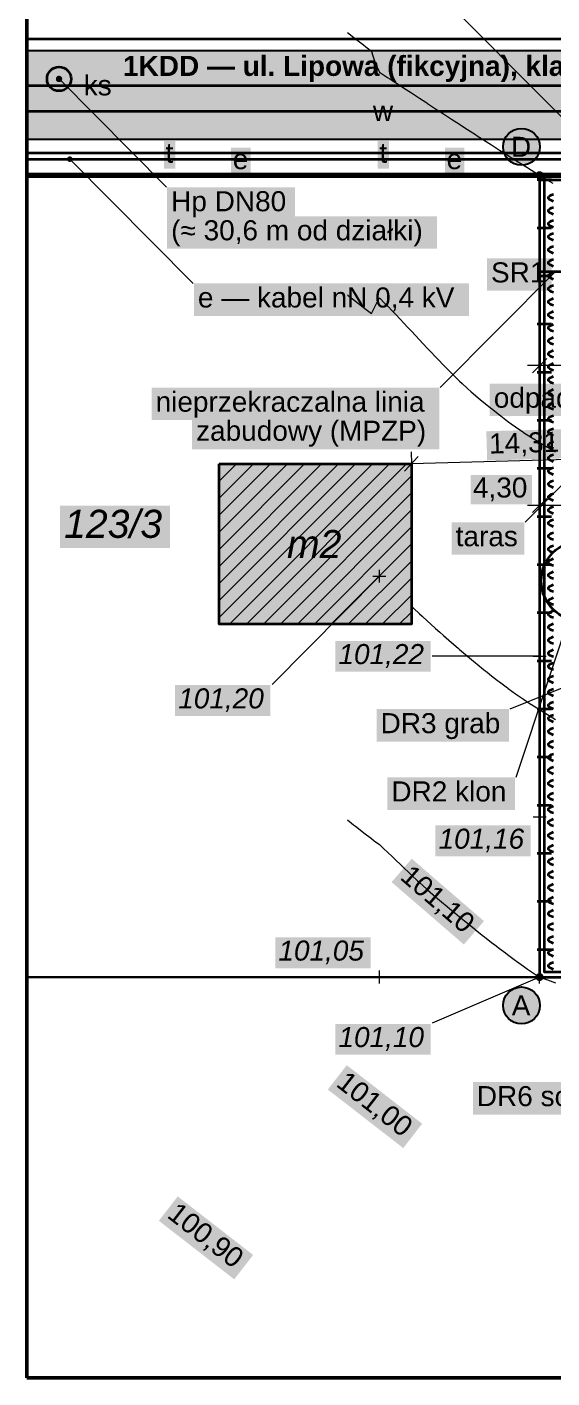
# Model space of a CAD drawing. Header units: metres. Extents: x -32 to 145, y -25 to 102.
# Drawn here: x -32 to 0.8, y -25 to 59.2 of the extents above; entities that cross this region are included whole.
import ezdxf

# ---------------------------------------------------------------- set-up
doc = ezdxf.new("R2010")
doc.units = ezdxf.units.M
for name, color, linetype, lineweight in [('A-MASKA', 7, 'Continuous', 18), ('Z-DZIALKA', 1, 'Continuous', 35), ('Z-MAPA-RAMKA', 7, 'Continuous', 35), ('Z-OGRODZENIE', 7, 'Continuous', 35), ('Z-OPISY', 2, 'Continuous', 25), ('Z-SIECI-IST', 5, 'Continuous', 25), ('Z-TLO', 7, 'Continuous', 18), ('Z-WYMIARY', 1, 'Continuous', 18)]:
    doc.layers.add(name, color=color, linetype=linetype, lineweight=lineweight)
for name, color, linetype, lineweight, true_color in [('Z-DROGA', 8, 'Continuous', 35, 0x404040), ('Z-LZ', 1, 'Continuous', 35, 0xc00000), ('Z-MAPA', 8, 'Continuous', 18, 0x5a5a5a), ('Z-MAPA-OPISY', 8, 'Continuous', 25, 0x5a5a5a), ('Z-RZEDNE', 32, 'Continuous', 18, 0x6b4423), ('Z-ZIELEN', 3, 'Continuous', 25, 0x1e7a1e)]:
    doc.layers.add(name, color=color, linetype=linetype, lineweight=lineweight, true_color=true_color)
doc.styles.add('PL_ARIAL', font='arial.ttf')
doc.styles.add('PL_ARIAL_B', font='arialbd.ttf')
doc.styles.add('PL_ARIAL_I', font='ariali.ttf')

msp = doc.modelspace()

# ---------------------------------------------------------------- hatches: boundary and pattern name
at = {"layer": 'A-MASKA', "true_color": 0xffffff}
for points in [[(-28.558, 54.6), (-26.542, 54.6), (-26.542, 56.325), (-28.558, 56.325)], [(-10.506, 53), (-8.994, 53), (-8.994, 54.725), (-10.506, 54.725)], [(-23.452, 50.4), (-22.748, 50.4), (-22.748, 52.125), (-23.452, 52.125)], [(-19.255, 50), (-18.045, 50), (-18.045, 51.725), (-19.255, 51.725)], [(-10.102, 50.4), (-9.398, 50.4), (-9.398, 52.125), (-10.102, 52.125)], [(-5.905, 50), (-4.695, 50), (-4.695, 51.725), (-5.905, 51.725)], [(-23.25, 47.225), (-15.278, 47.225), (-15.278, 49.25), (-23.25, 49.25)], [(-23.25, 45.413), (-6.405, 45.413), (-6.405, 47.438), (-23.25, 47.438)], [(-3.285, 42.788), (0.75, 42.788), (0.75, 44.812), (-3.285, 44.812)], [(-21.58, 41.225), (-4.417, 41.225), (-4.417, 43.25), (-21.58, 43.25)], [(-24.221, 34.725), (-6.25, 34.725), (-6.25, 36.75), (-24.221, 36.75)], [(-3.11, 34.975), (3.35, 34.975), (3.35, 37), (-3.11, 37)], [(-21.693, 32.913), (-6.25, 32.913), (-6.25, 34.938), (-21.693, 34.938)], [(-3.274, 32.207), (1.57, 32.343), (1.519, 34.167), (-3.325, 34.032)], [(-4.311, 29.475), (-0.475, 29.475), (-0.475, 31.3), (-4.311, 31.3)], [(-29.932, 26.75), (-23.068, 26.75), (-23.068, 29.385), (-29.932, 29.385)], [(-16.067, 25.44), (-11.933, 25.44), (-11.933, 28.175), (-16.067, 28.175)], [(-5.489, 26.338), (-0.95, 26.338), (-0.95, 28.363), (-5.489, 28.363)], [(-12.757, 19.037), (-6.8, 19.037), (-6.8, 20.962), (-12.757, 20.962)], [(-22.757, 16.275), (-16.8, 16.275), (-16.8, 18.2), (-22.757, 18.2)], [(-10.176, 14.681), (-1.9, 14.681), (-1.9, 16.706), (-10.176, 16.706)], [(-9.504, 10.425), (-1.532, 10.425), (-1.532, 12.45), (-9.504, 12.45)], [(-6.507, 7.525), (-0.55, 7.525), (-0.55, 9.45), (-6.507, 9.45)], [(-9.238, 5.919), (-4.728, 2.028), (-3.471, 3.486), (-7.981, 7.377)], [(-16.507, 0.55), (-10.55, 0.55), (-10.55, 2.475), (-16.507, 2.475)], [(-12.757, -4.844), (-6.8, -4.844), (-6.8, -2.919), (-12.757, -2.919)], [(-13.218, -7.016), (-8.511, -10.666), (-7.331, -9.145), (-12.038, -5.495)], [(-4.167, -8.575), (10.367, -8.575), (10.367, -6.55), (-4.167, -6.55)], [(-23.768, -15.199), (-19.062, -18.85), (-17.882, -17.329), (-22.589, -13.678)]]:
    msp.add_hatch(color=7, dxfattribs=at).paths.add_polyline_path(points)
at = {"layer": 'Z-DROGA', "true_color": 0xe6e6e6}
msp.add_hatch(color=7, dxfattribs=at).paths.add_polyline_path([(-32, 52.25), (-32, 57.75), (57, 57.75), (57, 52.25)])
at = {"layer": 'Z-DZIALKA', "true_color": 0xffffff}
for points in [[(0.018, 51.769), (-0.021, 52.066), (-0.136, 52.344), (-0.319, 52.582), (-0.557, 52.765), (-0.834, 52.88), (-1.132, 52.919), (-1.43, 52.88), (-1.707, 52.765), (-1.945, 52.582), (-2.128, 52.344), (-2.243, 52.066), (-2.282, 51.769), (-2.243, 51.471), (-2.128, 51.194), (-1.945, 50.956), (-1.707, 50.773), (-1.43, 50.658), (-1.132, 50.619), (-0.834, 50.658), (-0.557, 50.773), (-0.319, 50.956), (-0.136, 51.194), (-0.021, 51.471)], [(0.018, -1.769), (-0.021, -1.471), (-0.136, -1.194), (-0.319, -0.956), (-0.557, -0.773), (-0.834, -0.658), (-1.132, -0.619), (-1.43, -0.658), (-1.707, -0.773), (-1.945, -0.956), (-2.128, -1.194), (-2.243, -1.471), (-2.282, -1.769), (-2.243, -2.066), (-2.128, -2.344), (-1.945, -2.582), (-1.707, -2.765), (-1.43, -2.88), (-1.132, -2.919), (-0.834, -2.88), (-0.557, -2.765), (-0.319, -2.582), (-0.136, -2.344), (-0.021, -2.066)]]:
    msp.add_hatch(color=7, dxfattribs=at).paths.add_polyline_path(points)
at = {"layer": 'Z-DZIALKA', "true_color": 0x000000}
for points in [[(0.25, 50), (0.241, 50.065), (0.217, 50.125), (0.177, 50.177), (0.125, 50.217), (0.065, 50.241), (0, 50.25), (-0.065, 50.241), (-0.125, 50.217), (-0.177, 50.177), (-0.217, 50.125), (-0.241, 50.065), (-0.25, 50), (-0.241, 49.935), (-0.217, 49.875), (-0.177, 49.823), (-0.125, 49.783), (-0.065, 49.759), (0, 49.75), (0.065, 49.759), (0.125, 49.783), (0.177, 49.823), (0.217, 49.875), (0.241, 49.935)], [(0.25, 0), (0.241, 0.065), (0.217, 0.125), (0.177, 0.177), (0.125, 0.217), (0.065, 0.241), (0, 0.25), (-0.065, 0.241), (-0.125, 0.217), (-0.177, 0.177), (-0.217, 0.125), (-0.241, 0.065), (-0.25, 0), (-0.241, -0.065), (-0.217, -0.125), (-0.177, -0.177), (-0.125, -0.217), (-0.065, -0.241), (0, -0.25), (0.065, -0.241), (0.125, -0.217), (0.177, -0.177), (0.217, -0.125), (0.241, -0.065)]]:
    msp.add_hatch(color=7, dxfattribs=at).paths.add_polyline_path(points)
at = {"layer": 'Z-SIECI-IST', "true_color": 0x0050c8}
msp.add_hatch(color=7, dxfattribs=at).paths.add_polyline_path([(-29.8, 56), (-29.807, 56.052), (-29.827, 56.1), (-29.859, 56.141), (-29.9, 56.173), (-29.948, 56.193), (-30, 56.2), (-30.052, 56.193), (-30.1, 56.173), (-30.141, 56.141), (-30.173, 56.1), (-30.193, 56.052), (-30.2, 56), (-30.193, 55.948), (-30.173, 55.9), (-30.141, 55.859), (-30.1, 55.827), (-30.052, 55.807), (-30, 55.8), (-29.948, 55.807), (-29.9, 55.827), (-29.859, 55.859), (-29.827, 55.9), (-29.807, 55.948)])
at = {"layer": 'Z-SIECI-IST', "true_color": 0xd00000}
msp.add_hatch(color=7, dxfattribs=at).paths.add_polyline_path([(-29.155, 51), (-29.161, 51.045), (-29.178, 51.087), (-29.206, 51.124), (-29.242, 51.152), (-29.285, 51.169), (-29.33, 51.175), (-29.375, 51.169), (-29.417, 51.152), (-29.454, 51.124), (-29.482, 51.087), (-29.499, 51.045), (-29.505, 51), (-29.499, 50.955), (-29.482, 50.913), (-29.454, 50.876), (-29.417, 50.848), (-29.375, 50.831), (-29.33, 50.825), (-29.285, 50.831), (-29.242, 50.848), (-29.206, 50.876), (-29.178, 50.913), (-29.161, 50.955)])
at = {"layer": 'Z-TLO', "true_color": 0xffffff}
msp.add_hatch(color=7, dxfattribs=at).paths.add_polyline_path([(-20, 32), (-8, 32), (-8, 22), (-20, 22)])

# ---------------------------------------------------------------- linework, layer by layer
at = {"layer": 'Z-DROGA', "linetype": 'Continuous', "lineweight": 70, "ltscale": 0.5, "true_color": 0x303030, "flags": 128}
msp.add_lwpolyline([(-32, 50), (57, 50)], dxfattribs=at)
at = {"layer": 'Z-DZIALKA', "linetype": 'Continuous', "lineweight": 35, "ltscale": 0.5, "true_color": 0x000000, "flags": 128}
msp.add_lwpolyline([(0, 0), (32, 0), (32, 50), (0, 50)], close=True, dxfattribs=at)
at = {"layer": 'Z-DZIALKA', "lineweight": 25, "ltscale": 0.5}
for centre in [(-1.132, 51.769), (-1.132, -1.769)]:
    msp.add_circle(centre, 1.15, dxfattribs=at)
at = {"layer": 'Z-LZ', "lineweight": 18, "ltscale": 0.5, "true_color": 0xc00000}
msp.add_lwpolyline([(1, 44), (-6.2, 36.75)], dxfattribs=at)
at = {"layer": 'Z-LZ', "linetype": 'Continuous', "lineweight": 35, "ltscale": 0.5, "true_color": 0xc00000, "flags": 128}
msp.add_lwpolyline([(0, 44), (32, 44)], dxfattribs=at)
at = {"layer": 'Z-MAPA', "linetype": 'Continuous', "lineweight": 25, "ltscale": 0.5, "flags": 128}
for points in [[(57, 57.75), (-32, 57.75)], [(-32, 52.25), (57, 52.25)], [(-32, 0), (0, 0), (0, 50), (-32, 50)], [(-32, 50), (-32, 0)], [(57, 0), (-32, 0)], [(-32, 0), (-32, -25)]]:
    msp.add_lwpolyline(points, dxfattribs=at)
at = {"layer": 'Z-MAPA', "lineweight": 13, "ltscale": 0.5, "true_color": 0x8a8a8a}
for points in [[(-20, 22.426), (-10.426, 32)], [(-20, 23.487), (-11.487, 32)], [(-20, 24.548), (-12.548, 32)], [(-20, 25.608), (-13.608, 32)], [(-20, 26.669), (-14.669, 32)], [(-20, 27.73), (-15.73, 32)], [(-20, 28.79), (-16.79, 32)], [(-20, 29.851), (-17.851, 32)], [(-20, 30.912), (-18.912, 32)], [(-20, 31.972), (-19.972, 32)], [(-19.366, 22), (-9.366, 32)], [(-18.305, 22), (-8.305, 32)], [(-17.244, 22), (-8, 31.244)], [(-16.184, 22), (-8, 30.184)], [(-15.123, 22), (-8, 29.123)], [(-14.062, 22), (-8, 28.062)], [(-13.002, 22), (-8, 27.002)], [(-11.941, 22), (-8, 25.941)], [(-10.88, 22), (-8, 24.88)], [(-9.82, 22), (-8, 23.82)], [(-8.759, 22), (-8, 22.759)]]:
    msp.add_lwpolyline(points, dxfattribs=at)
at = {"layer": 'Z-MAPA', "linetype": 'Continuous', "lineweight": 35, "ltscale": 0.5, "true_color": 0x3a3a3a, "flags": 128}
msp.add_lwpolyline([(-20, 32), (-8, 32), (-8, 22), (-20, 22)], close=True, dxfattribs=at)
at = {"layer": 'Z-MAPA-RAMKA', "linetype": 'Continuous', "lineweight": 50, "ltscale": 0.5, "flags": 128}
msp.add_lwpolyline([(-32, -25), (57, -25), (57, 86), (-32, 86)], close=True, dxfattribs=at)
at = {"layer": 'Z-OGRODZENIE', "lineweight": 35, "ltscale": 0.5}
for points in [[(31.7, 50), (31.7, 0.3), (0.3, 0.3), (0.3, 50)], [(0.75, 49.7), (-0.15, 49.7)], [(0, 49.7), (17.6, 49.7)], [(0.75, 46.7), (-0.15, 46.7)], [(0.75, 43.7), (-0.15, 43.7)], [(0.75, 40.7), (-0.15, 40.7)], [(0.75, 37.7), (-0.15, 37.7)], [(0.75, 34.7), (-0.15, 34.7)], [(0.75, 31.7), (-0.15, 31.7)], [(0.75, 28.7), (-0.15, 28.7)], [(0.75, 25.7), (-0.15, 25.7)], [(0.75, 22.7), (-0.15, 22.7)], [(0.75, 19.7), (-0.15, 19.7)], [(0.75, 16.7), (-0.15, 16.7)], [(0.75, 13.7), (-0.15, 13.7)], [(0.75, 10.7), (-0.15, 10.7)], [(0.75, 7.7), (-0.15, 7.7)], [(0.75, 4.7), (-0.15, 4.7)], [(0.75, 1.7), (-0.15, 1.7)]]:
    msp.add_lwpolyline(points, dxfattribs=at)
at = {"layer": 'Z-OPISY', "lineweight": 18, "ltscale": 0.5}
for points in [[(-30, 56), (-23.3, 49.25)], [(5.8, 35.113), (-0.9, 28.363)], [(2.6, 24.7), (-1.482, 12.45)], [(3.1, 18.7), (-1.85, 16.706)]]:
    msp.add_lwpolyline(points, dxfattribs=at)
at = {"layer": 'Z-RZEDNE', "linetype": 'Continuous', "lineweight": 18, "ltscale": 0.5, "true_color": 0xa07850, "flags": 128}
for points in [[(-12, 58.899), (-11.5, 58.511), (-11.486, 58.5), (-11, 58.123), (-10.841, 58), (-10.5, 57.735), (-10.431, 57.5), (-10.26, 57), (-10.043, 56.5), (-10, 56.415), (-9.5, 56.096), (-9.35, 56), (-9, 55.774), (-8.576, 55.5), (-8.5, 55.45), (-8, 55.125), (-7.807, 55), (-7.5, 54.798), (-7.043, 54.5), (-7, 54.472), (-6.5, 54.145), (-6.275, 54), (-6, 53.82), (-5.507, 53.5), (-5.5, 53.495), (-5, 53.171), (-4.733, 53), (-4.5, 52.849), (-4, 52.527), (-3.958, 52.5), (-3.5, 52.206), (-3.176, 52), (-3, 51.886), (-2.5, 51.568), (-2.391, 51.5), (-2, 51.251), (-1.6, 51), (-1.5, 50.936), (-1, 50.622), (-0.802, 50.5), (-0.5, 50.31), (0, 50), (0, 50), (0.5, 49.693), (0.816, 49.5)], [(-12, 42.532), (-11.959, 42.5), (-11.5, 42.144), (-11.314, 42), (-11, 41.756), (-10.669, 41.5), (-10.5, 41.369), (-10.432, 41.5), (-10.178, 42), (-10, 42.35), (-9.653, 42), (-9.5, 41.845), (-9.166, 41.5), (-9, 41.328), (-8.688, 41), (-8.5, 40.8), (-8.217, 40.5), (-8, 40.268), (-7.749, 40), (-7.5, 39.733), (-7.281, 39.5), (-7, 39.2), (-6.81, 39), (-6.5, 38.673), (-6.333, 38.5), (-6, 38.155), (-5.847, 38), (-5.5, 37.649), (-5.348, 37.5), (-5, 37.161), (-4.829, 37), (-4.5, 36.694), (-4.282, 36.5), (-4, 36.252), (-3.698, 36), (-3.5, 35.837), (-3.064, 35.5), (-3, 35.451), (-2.5, 35.058), (-2.426, 35), (-2, 34.668), (-1.771, 34.5), (-1.5, 34.302), (-1.055, 34), (-1, 33.963), (-0.5, 33.644), (-0.264, 33.5), (0, 33.338), (0.5, 33.043), (0.574, 33), (1, 32.752)], [(-8, 23.112), (-7.878, 23), (-7.5, 22.65), (-7.336, 22.5), (-7, 22.192), (-6.787, 22), (-6.5, 21.741), (-6.23, 21.5), (-6, 21.295), (-5.664, 21), (-5.5, 20.856), (-5.086, 20.5), (-5, 20.426), (-4.5, 20.003), (-4.497, 20), (-4, 19.588), (-3.892, 19.5), (-3.5, 19.182), (-3.27, 19), (-3, 18.786), (-2.628, 18.5), (-2.5, 18.402), (-2, 18.028), (-1.96, 18), (-1.5, 17.667), (-1.258, 17.5), (-1, 17.32), (-0.518, 17), (-0.5, 16.988), (0, 16.672), (0.281, 16.5), (0.5, 16.366), (1, 16.063)], [(-12, 9.799), (-11.615, 9.5), (-11.5, 9.411), (-11, 9.023), (-10.97, 9), (-10.5, 8.635), (-10.318, 8.5), (-10, 8.26), (-9.723, 8), (-9.5, 7.791), (-9.193, 7.5), (-9, 7.316), (-8.669, 7), (-8.5, 6.839), (-8.145, 6.5), (-8, 6.362), (-7.612, 6), (-7.5, 5.896), (-7.062, 5.5), (-7, 5.444), (-6.5, 5.006), (-6.493, 5), (-6, 4.583), (-5.899, 4.5), (-5.5, 4.172), (-5.29, 4), (-5, 3.76), (-4.682, 3.5), (-4.5, 3.351), (-4.066, 3), (-4, 2.947), (-3.5, 2.55), (-3.435, 2.5), (-3, 2.163), (-2.787, 2), (-2.5, 1.78), (-2.128, 1.5), (-2, 1.403), (-1.5, 1.034), (-1.452, 1), (-1, 0.676), (-0.745, 0.5), (-0.5, 0.33), (0, 0), (0.5, -0.169), (1, -0.369)]]:
    msp.add_lwpolyline(points, dxfattribs=at)
at = {"layer": 'Z-RZEDNE', "lineweight": 18, "ltscale": 0.5, "true_color": 0x6b4423}
for points in [[(-10, 24.6), (-10, 25.4)], [(-10, 25), (-16.7, 18.25)], [(-10.4, 25), (-9.6, 25)], [(0, 19.6), (0, 20.4)], [(0, 20), (-6.7, 20)], [(-0.4, 20), (0.4, 20)], [(0, 9.6), (0, 10.4)], [(-0.4, 10), (0.4, 10)], [(-10.4, 0), (-9.6, 0)], [(-10, -0.4), (-10, 0.4)], [(0, 0), (-6.7, -2.869)], [(-0.4, 0), (0.4, 0)], [(0, -0.4), (0, 0.4)]]:
    msp.add_lwpolyline(points, dxfattribs=at)
at = {"layer": 'Z-SIECI-IST', "lineweight": 18, "ltscale": 0.5, "true_color": 0xe07800}
msp.add_lwpolyline([(3.6, 51.4), (-8.6, 63.65)], dxfattribs=at)
at = {"layer": 'Z-SIECI-IST', "linetype": 'Continuous', "lineweight": 35, "ltscale": 0.5, "true_color": 0xa89a00, "flags": 128}
msp.add_lwpolyline([(-32, 58.5), (57, 58.5)], dxfattribs=at)
at = {"layer": 'Z-SIECI-IST', "linetype": 'Continuous', "lineweight": 35, "ltscale": 0.5, "true_color": 0x7a4a1a, "flags": 128}
msp.add_lwpolyline([(-32, 55.6), (57, 55.6)], dxfattribs=at)
at = {"layer": 'Z-SIECI-IST', "linetype": 'Continuous', "lineweight": 35, "ltscale": 0.5, "true_color": 0x0050c8, "flags": 128}
msp.add_lwpolyline([(-32, 54), (57, 54)], dxfattribs=at)
at = {"layer": 'Z-SIECI-IST', "linetype": 'Continuous', "lineweight": 35, "ltscale": 0.5, "true_color": 0xe07800, "flags": 128}
msp.add_lwpolyline([(-32, 51.4), (57, 51.4)], dxfattribs=at)
at = {"layer": 'Z-SIECI-IST', "linetype": 'Continuous', "lineweight": 35, "ltscale": 0.5, "true_color": 0xd00000, "flags": 128}
msp.add_lwpolyline([(-32, 51), (57, 51)], dxfattribs=at)
at = {"layer": 'Z-SIECI-IST', "lineweight": 18, "ltscale": 0.5, "true_color": 0xd00000}
msp.add_lwpolyline([(-29.33, 51), (-21.63, 43.25)], dxfattribs=at)
at = {"layer": 'Z-SIECI-IST', "lineweight": 35, "ltscale": 0.5, "true_color": 0x0050c8}
msp.add_circle((-30, 56), 0.75, dxfattribs=at)
at = {"layer": 'Z-WYMIARY', "lineweight": 18, "ltscale": 0.5}
for points in [[(0, 38.875), (0, 37.375)], [(7.05, 38.125), (-0.75, 38.125)], [(0.442, 38.567), (-0.442, 37.683)], [(7.05, 32.421), (-8.75, 31.979)], [(-7.571, 32.454), (-8.429, 31.546)], [(-8.021, 32.75), (-7.979, 31.25)], [(0.442, 29.842), (-0.442, 28.958)], [(0, 30.15), (0, 28.65)], [(5.05, 29.4), (-0.75, 29.4)]]:
    msp.add_lwpolyline(points, dxfattribs=at)
at = {"layer": 'Z-ZIELEN', "lineweight": 35, "ltscale": 0.5}
for points in [[(0.863, 48.366), (0.738, 48.417), (0.644, 48.467), (0.581, 48.518), (0.55, 48.569), (0.55, 48.62), (0.581, 48.67), (0.644, 48.721), (0.738, 48.772), (0.863, 48.822)], [(0.863, 47.554), (0.738, 47.605), (0.644, 47.656), (0.581, 47.706), (0.55, 47.757), (0.55, 47.808), (0.581, 47.859), (0.644, 47.909), (0.738, 47.96), (0.863, 48.011)], [(0.863, 46.743), (0.738, 46.793), (0.644, 46.844), (0.581, 46.895), (0.55, 46.945), (0.55, 46.996), (0.581, 47.047), (0.644, 47.098), (0.738, 47.148), (0.863, 47.199)], [(0.863, 45.931), (0.738, 45.982), (0.644, 46.032), (0.581, 46.083), (0.55, 46.134), (0.55, 46.185), (0.581, 46.235), (0.644, 46.286), (0.738, 46.337), (0.863, 46.387)], [(0.863, 45.119), (0.738, 45.17), (0.644, 45.221), (0.581, 45.271), (0.55, 45.322), (0.55, 45.373), (0.581, 45.424), (0.644, 45.474), (0.738, 45.525), (0.863, 45.576)], [(0.863, 44.308), (0.738, 44.358), (0.644, 44.409), (0.581, 44.46), (0.55, 44.51), (0.55, 44.561), (0.581, 44.612), (0.644, 44.663), (0.738, 44.713), (0.863, 44.764)], [(0.863, 43.496), (0.738, 43.547), (0.644, 43.597), (0.581, 43.648), (0.55, 43.699), (0.55, 43.75), (0.581, 43.8), (0.644, 43.851), (0.738, 43.902), (0.863, 43.952)], [(0.863, 42.684), (0.738, 42.735), (0.644, 42.786), (0.581, 42.836), (0.55, 42.887), (0.55, 42.938), (0.581, 42.989), (0.644, 43.039), (0.738, 43.09), (0.863, 43.141)], [(0.863, 41.873), (0.738, 41.923), (0.644, 41.974), (0.581, 42.025), (0.55, 42.075), (0.55, 42.126), (0.581, 42.177), (0.644, 42.228), (0.738, 42.278), (0.863, 42.329)], [(0.863, 41.061), (0.738, 41.112), (0.644, 41.162), (0.581, 41.213), (0.55, 41.264), (0.55, 41.315), (0.581, 41.365), (0.644, 41.416), (0.738, 41.467), (0.863, 41.517)], [(0.863, 40.249), (0.738, 40.3), (0.644, 40.351), (0.581, 40.401), (0.55, 40.452), (0.55, 40.503), (0.581, 40.554), (0.644, 40.604), (0.738, 40.655), (0.863, 40.706)], [(0.863, 39.438), (0.738, 39.488), (0.644, 39.539), (0.581, 39.59), (0.55, 39.64), (0.55, 39.691), (0.581, 39.742), (0.644, 39.793), (0.738, 39.843), (0.863, 39.894)], [(0.863, 38.626), (0.738, 38.677), (0.644, 38.727), (0.581, 38.778), (0.55, 38.829), (0.55, 38.88), (0.581, 38.93), (0.644, 38.981), (0.738, 39.032), (0.863, 39.082)], [(0.863, 37.814), (0.738, 37.865), (0.644, 37.916), (0.581, 37.966), (0.55, 38.017), (0.55, 38.068), (0.581, 38.119), (0.644, 38.169), (0.738, 38.22), (0.863, 38.271)], [(0.863, 37.003), (0.738, 37.053), (0.644, 37.104), (0.581, 37.155), (0.55, 37.205), (0.55, 37.256), (0.581, 37.307), (0.644, 37.358), (0.738, 37.408), (0.863, 37.459)], [(0.863, 36.191), (0.738, 36.242), (0.644, 36.292), (0.581, 36.343), (0.55, 36.394), (0.55, 36.445), (0.581, 36.495), (0.644, 36.546), (0.738, 36.597), (0.863, 36.647)], [(0.863, 35.379), (0.738, 35.43), (0.644, 35.481), (0.581, 35.531), (0.55, 35.582), (0.55, 35.633), (0.581, 35.684), (0.644, 35.734), (0.738, 35.785), (0.863, 35.836)], [(0.863, 34.568), (0.738, 34.618), (0.644, 34.669), (0.581, 34.72), (0.55, 34.77), (0.55, 34.821), (0.581, 34.872), (0.644, 34.923), (0.738, 34.973), (0.863, 35.024)], [(0.863, 33.756), (0.738, 33.807), (0.644, 33.857), (0.581, 33.908), (0.55, 33.959), (0.55, 34.01), (0.581, 34.06), (0.644, 34.111), (0.738, 34.162), (0.863, 34.212)], [(0.863, 32.944), (0.738, 32.995), (0.644, 33.046), (0.581, 33.096), (0.55, 33.147), (0.55, 33.198), (0.581, 33.249), (0.644, 33.299), (0.738, 33.35), (0.863, 33.401)], [(0.863, 32.133), (0.738, 32.183), (0.644, 32.234), (0.581, 32.285), (0.55, 32.335), (0.55, 32.386), (0.581, 32.437), (0.644, 32.488), (0.738, 32.538), (0.863, 32.589)], [(0.863, 31.321), (0.738, 31.372), (0.644, 31.422), (0.581, 31.473), (0.55, 31.524), (0.55, 31.575), (0.581, 31.625), (0.644, 31.676), (0.738, 31.727), (0.863, 31.777)], [(0.863, 30.509), (0.738, 30.56), (0.644, 30.611), (0.581, 30.661), (0.55, 30.712), (0.55, 30.763), (0.581, 30.814), (0.644, 30.864), (0.738, 30.915), (0.863, 30.966)], [(0.863, 29.698), (0.738, 29.748), (0.644, 29.799), (0.581, 29.85), (0.55, 29.9), (0.55, 29.951), (0.581, 30.002), (0.644, 30.053), (0.738, 30.103), (0.863, 30.154)], [(0.863, 28.886), (0.738, 28.937), (0.644, 28.987), (0.581, 29.038), (0.55, 29.089), (0.55, 29.14), (0.581, 29.19), (0.644, 29.241), (0.738, 29.292), (0.863, 29.342)], [(0.863, 28.074), (0.738, 28.125), (0.644, 28.176), (0.581, 28.226), (0.55, 28.277), (0.55, 28.328), (0.581, 28.379), (0.644, 28.429), (0.738, 28.48), (0.863, 28.531)], [(0.863, 27.263), (0.738, 27.313), (0.644, 27.364), (0.581, 27.415), (0.55, 27.465), (0.55, 27.516), (0.581, 27.567), (0.644, 27.618), (0.738, 27.668), (0.863, 27.719)], [(0.863, 26.451), (0.738, 26.502), (0.644, 26.552), (0.581, 26.603), (0.55, 26.654), (0.55, 26.705), (0.581, 26.755), (0.644, 26.806), (0.738, 26.857), (0.863, 26.907)], [(0.863, 25.639), (0.738, 25.69), (0.644, 25.741), (0.581, 25.791), (0.55, 25.842), (0.55, 25.893), (0.581, 25.944), (0.644, 25.994), (0.738, 26.045), (0.863, 26.096)], [(0.863, 24.828), (0.738, 24.878), (0.644, 24.929), (0.581, 24.98), (0.55, 25.03), (0.55, 25.081), (0.581, 25.132), (0.644, 25.183), (0.738, 25.233), (0.863, 25.284)], [(0.863, 24.016), (0.738, 24.067), (0.644, 24.117), (0.581, 24.168), (0.55, 24.219), (0.55, 24.27), (0.581, 24.32), (0.644, 24.371), (0.738, 24.422), (0.863, 24.472)], [(0.863, 23.204), (0.738, 23.255), (0.644, 23.306), (0.581, 23.356), (0.55, 23.407), (0.55, 23.458), (0.581, 23.509), (0.644, 23.559), (0.738, 23.61), (0.863, 23.661)], [(0.863, 22.393), (0.738, 22.443), (0.644, 22.494), (0.581, 22.545), (0.55, 22.595), (0.55, 22.646), (0.581, 22.697), (0.644, 22.748), (0.738, 22.798), (0.863, 22.849)], [(0.863, 21.581), (0.738, 21.632), (0.644, 21.682), (0.581, 21.733), (0.55, 21.784), (0.55, 21.835), (0.581, 21.885), (0.644, 21.936), (0.738, 21.987), (0.863, 22.037)], [(0.863, 20.769), (0.738, 20.82), (0.644, 20.871), (0.581, 20.921), (0.55, 20.972), (0.55, 21.023), (0.581, 21.074), (0.644, 21.124), (0.738, 21.175), (0.863, 21.226)], [(0.863, 19.958), (0.738, 20.008), (0.644, 20.059), (0.581, 20.11), (0.55, 20.16), (0.55, 20.211), (0.581, 20.262), (0.644, 20.313), (0.738, 20.363), (0.863, 20.414)], [(0.863, 19.146), (0.738, 19.197), (0.644, 19.247), (0.581, 19.298), (0.55, 19.349), (0.55, 19.4), (0.581, 19.45), (0.644, 19.501), (0.738, 19.552), (0.863, 19.602)], [(0.863, 18.334), (0.738, 18.385), (0.644, 18.436), (0.581, 18.486), (0.55, 18.537), (0.55, 18.588), (0.581, 18.639), (0.644, 18.689), (0.738, 18.74), (0.863, 18.791)], [(0.863, 17.523), (0.738, 17.573), (0.644, 17.624), (0.581, 17.675), (0.55, 17.725), (0.55, 17.776), (0.581, 17.827), (0.644, 17.878), (0.738, 17.928), (0.863, 17.979)], [(0.863, 16.711), (0.738, 16.762), (0.644, 16.812), (0.581, 16.863), (0.55, 16.914), (0.55, 16.965), (0.581, 17.015), (0.644, 17.066), (0.738, 17.117), (0.863, 17.167)], [(0.863, 15.899), (0.738, 15.95), (0.644, 16.001), (0.581, 16.051), (0.55, 16.102), (0.55, 16.153), (0.581, 16.204), (0.644, 16.254), (0.738, 16.305), (0.863, 16.356)], [(0.863, 15.088), (0.738, 15.138), (0.644, 15.189), (0.581, 15.24), (0.55, 15.29), (0.55, 15.341), (0.581, 15.392), (0.644, 15.443), (0.738, 15.493), (0.863, 15.544)], [(0.863, 14.276), (0.738, 14.327), (0.644, 14.377), (0.581, 14.428), (0.55, 14.479), (0.55, 14.53), (0.581, 14.58), (0.644, 14.631), (0.738, 14.682), (0.863, 14.732)], [(0.863, 13.464), (0.738, 13.515), (0.644, 13.566), (0.581, 13.616), (0.55, 13.667), (0.55, 13.718), (0.581, 13.769), (0.644, 13.819), (0.738, 13.87), (0.863, 13.921)], [(0.863, 12.653), (0.738, 12.703), (0.644, 12.754), (0.581, 12.805), (0.55, 12.855), (0.55, 12.906), (0.581, 12.957), (0.644, 13.008), (0.738, 13.058), (0.863, 13.109)], [(0.863, 11.841), (0.738, 11.892), (0.644, 11.942), (0.581, 11.993), (0.55, 12.044), (0.55, 12.095), (0.581, 12.145), (0.644, 12.196), (0.738, 12.247), (0.863, 12.297)], [(0.863, 11.029), (0.738, 11.08), (0.644, 11.131), (0.581, 11.181), (0.55, 11.232), (0.55, 11.283), (0.581, 11.334), (0.644, 11.384), (0.738, 11.435), (0.863, 11.486)], [(0.863, 10.218), (0.738, 10.268), (0.644, 10.319), (0.581, 10.37), (0.55, 10.42), (0.55, 10.471), (0.581, 10.522), (0.644, 10.573), (0.738, 10.623), (0.863, 10.674)], [(0.863, 9.406), (0.738, 9.457), (0.644, 9.507), (0.581, 9.558), (0.55, 9.609), (0.55, 9.66), (0.581, 9.71), (0.644, 9.761), (0.738, 9.812), (0.863, 9.862)], [(0.863, 8.594), (0.738, 8.645), (0.644, 8.696), (0.581, 8.746), (0.55, 8.797), (0.55, 8.848), (0.581, 8.899), (0.644, 8.949), (0.738, 9), (0.863, 9.051)], [(0.863, 7.783), (0.738, 7.833), (0.644, 7.884), (0.581, 7.935), (0.55, 7.985), (0.55, 8.036), (0.581, 8.087), (0.644, 8.138), (0.738, 8.188), (0.863, 8.239)], [(0.863, 6.971), (0.738, 7.022), (0.644, 7.072), (0.581, 7.123), (0.55, 7.174), (0.55, 7.225), (0.581, 7.275), (0.644, 7.326), (0.738, 7.377), (0.863, 7.427)], [(0.863, 6.159), (0.738, 6.21), (0.644, 6.261), (0.581, 6.311), (0.55, 6.362), (0.55, 6.413), (0.581, 6.464), (0.644, 6.514), (0.738, 6.565), (0.863, 6.616)], [(0.863, 5.348), (0.738, 5.398), (0.644, 5.449), (0.581, 5.5), (0.55, 5.55), (0.55, 5.601), (0.581, 5.652), (0.644, 5.703), (0.738, 5.753), (0.863, 5.804)], [(0.863, 4.536), (0.738, 4.587), (0.644, 4.637), (0.581, 4.688), (0.55, 4.739), (0.55, 4.79), (0.581, 4.84), (0.644, 4.891), (0.738, 4.942), (0.863, 4.992)], [(0.863, 3.724), (0.738, 3.775), (0.644, 3.826), (0.581, 3.876), (0.55, 3.927), (0.55, 3.978), (0.581, 4.029), (0.644, 4.079), (0.738, 4.13), (0.863, 4.181)], [(0.863, 2.913), (0.738, 2.963), (0.644, 3.014), (0.581, 3.065), (0.55, 3.115), (0.55, 3.166), (0.581, 3.217), (0.644, 3.268), (0.738, 3.318), (0.863, 3.369)], [(0.863, 2.101), (0.738, 2.152), (0.644, 2.202), (0.581, 2.253), (0.55, 2.304), (0.55, 2.355), (0.581, 2.405), (0.644, 2.456), (0.738, 2.507), (0.863, 2.557)], [(0.863, 1.289), (0.738, 1.34), (0.644, 1.391), (0.581, 1.441), (0.55, 1.492), (0.55, 1.543), (0.581, 1.594), (0.644, 1.644), (0.738, 1.695), (0.863, 1.746)], [(0.863, 0.478), (0.738, 0.528), (0.644, 0.579), (0.581, 0.63), (0.55, 0.68), (0.55, 0.731), (0.581, 0.782), (0.644, 0.833), (0.738, 0.883), (0.863, 0.934)]]:
    msp.add_lwpolyline(points, dxfattribs=at)
msp.add_circle((2.6, 24.7), 2.5, dxfattribs=at)

# ---------------------------------------------------------------- texts
at = {"layer": 'Z-DZIALKA', "style": 'PL_ARIAL'}
for s, p in [('D', (-1.788, 51.144)), ('A', (-1.738, -2.394))]:
    msp.add_text(s, height=1.25, dxfattribs=at).set_placement(p)
at = {"layer": 'Z-LZ', "true_color": 0xc00000, "style": 'PL_ARIAL'}
for s, p in [('nieprzekraczalna linia', (-23.971, 35.25)), ('zabudowy (MPZP)', (-21.443, 33.438))]:
    msp.add_text(s, height=1.25, dxfattribs=at).set_placement(p)
at = {"layer": 'Z-MAPA-OPISY', "true_color": 0x5a5a5a}
for s, height, style, p in [('1KDD — ul. Lipowa (fikcyjna), klasa D', 1.25, 'PL_ARIAL_B', (-26.004, 56.188)), ('123/3', 1.75, 'PL_ARIAL_I', (-29.682, 27.385)), ('m2', 1.75, 'PL_ARIAL_I', (-15.767, 26.125))]:
    msp.add_text(s, height=height, dxfattribs=dict(at, style=style)).set_placement(p)
at = {"layer": 'Z-OPISY', "style": 'PL_ARIAL'}
for s, p in [('Hp DN80', (-23, 47.75)), ('(≈ 30,6 m od działki)', (-23, 45.938)), ('SR1', (-3.035, 43.312)), ('odpady', (-2.86, 35.5)), ('taras', (-5.239, 26.863)), ('DR3 grab', (-9.926, 15.206)), ('DR2 klon', (-9.254, 10.95)), ('DR6 sosna (istn.)', (-3.917, -8.05))]:
    msp.add_text(s, height=1.25, dxfattribs=at).set_placement(p)
at = {"layer": 'Z-RZEDNE', "true_color": 0x6b4423, "style": 'PL_ARIAL_I'}
for s, p in [('101,22', (-12.557, 19.512)), ('101,20', (-22.557, 16.75)), ('101,16', (-6.307, 8)), ('101,05', (-16.307, 1.025)), ('101,10', (-12.557, -4.369))]:
    msp.add_text(s, height=1.25, dxfattribs=at).set_placement(p)
at = {"layer": 'Z-RZEDNE', "style": 'PL_ARIAL'}
for s, rotation, p in [('101,10', -40.78759, (-8.776, 6.148)), ('101,00', -37.7976, (-12.769, -6.763)), ('100,90', -37.7976, (-23.319, -14.946))]:
    msp.add_text(s, height=1.25, rotation=rotation, dxfattribs=at).set_placement(p)
at = {"layer": 'Z-SIECI-IST', "true_color": 0x7a4a1a, "style": 'PL_ARIAL'}
msp.add_text('ks', height=1.25, dxfattribs=at).set_placement((-28.458, 54.975))
at = {"layer": 'Z-SIECI-IST', "true_color": 0x0050c8, "style": 'PL_ARIAL'}
msp.add_text('w', height=1.25, dxfattribs=at).set_placement((-10.406, 53.375))
at = {"layer": 'Z-SIECI-IST', "true_color": 0xe07800, "style": 'PL_ARIAL'}
for p in [(-23.352, 50.775), (-10.002, 50.775)]:
    msp.add_text('t', height=1.25, dxfattribs=at).set_placement(p)
at = {"layer": 'Z-SIECI-IST', "true_color": 0xd00000, "style": 'PL_ARIAL'}
for s, p in [('e', (-19.155, 50.375)), ('e', (-5.805, 50.375)), ('e — kabel nN 0,4 kV', (-21.33, 41.75))]:
    msp.add_text(s, height=1.25, dxfattribs=at).set_placement(p)
at = {"layer": 'Z-WYMIARY', "style": 'PL_ARIAL'}
msp.add_text('14,31', height=1.25, rotation=1.60226, dxfattribs=at).set_placement((-3.136, 32.636))
msp.add_text('4,30', height=1.25, dxfattribs=at).set_placement((-4.161, 29.9))

doc.saveas('drawing.dxf')
